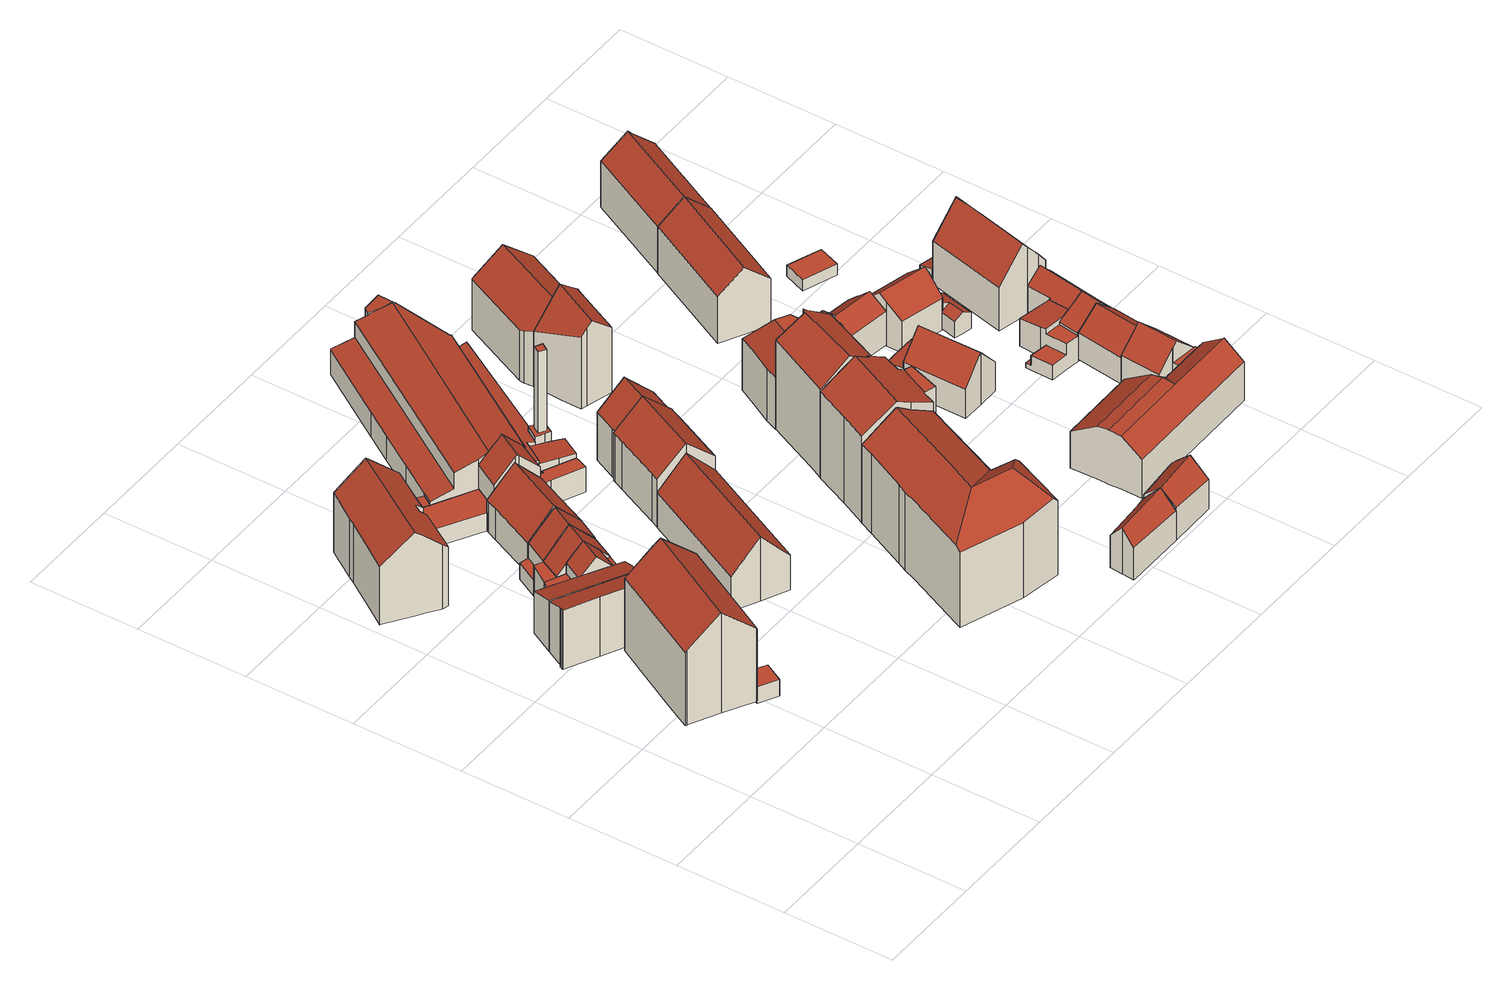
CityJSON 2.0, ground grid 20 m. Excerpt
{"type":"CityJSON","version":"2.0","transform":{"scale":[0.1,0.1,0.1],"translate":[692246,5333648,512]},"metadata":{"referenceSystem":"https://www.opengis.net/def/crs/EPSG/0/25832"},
"CityObjects":{
"building1":{"type":"Building","attributes":{"Gemeindeschluessel":"09162000","HoeheDach":"532.730","HoeheGrund":"512.660","Methode":"2000","NiedrigsteTraufeDesGebaeudes":"527.112","Geometrietyp2DReferenz":"3000","function":"31001_9998","roofType":"3100","measuredHeight":20.07,"storeysAboveGround":4},"geometry":[{"type":"MultiSurface","lod":"2","boundaries":[[[0,1,2,3,4,5]],[[6,7,8,9]],[[10,11,5,4]],[[12,13,14,15]],[[12,15,16,17,7,6,18,19,20,10,4,3,2]],[[21,22,23,20,19,18]],[[9,8,24,0,5,11,23,22,21]],[[15,14,25,16]],[[20,23,11,10]],[[25,14,13,1,0,24]],[[6,9,21,18]],[[17,24,8,7]],[[2,1,13,12]],[[16,25,24,17]]],"semantics":{"surfaces":[{"type":"WallSurface"},{"type":"GroundSurface"},{"type":"RoofSurface"}],"values":[0,0,0,0,1,0,2,0,0,2,0,0,0,0]}}]},
"building2":{"type":"Building","attributes":{"Gemeindeschluessel":"09162000","HoeheDach":"515.465","HoeheGrund":"512.240","Methode":"1000","NiedrigsteTraufeDesGebaeudes":"515.465","Geometrietyp2DReferenz":"3000","function":"51009_1610","roofType":"1000","measuredHeight":3.23},"geometry":[{"type":"MultiSurface","lod":"2","boundaries":[[[26,27,28,29]],[[30,29,28,31]],[[32,27,26,33]],[[31,28,27,32]],[[30,31,32,33]],[[33,26,29,30]]],"semantics":{"surfaces":[{"type":"RoofSurface"},{"type":"WallSurface"},{"type":"GroundSurface"}],"values":[0,1,1,1,2,1]}}]},
"building3":{"type":"Building","attributes":{"Gemeindeschluessel":"09162000","HoeheDach":"525.127","HoeheGrund":"513.298","Methode":"1000","NiedrigsteTraufeDesGebaeudes":"523.287","Geometrietyp2DReferenz":"3000","function":"31001_1000","roofType":"2100","measuredHeight":11.83},"geometry":[{"type":"MultiSurface","lod":"2","boundaries":[[[34,35,36,37,38,39,40,41,42,43,44]],[[45,37,36,46]],[[47,38,37,45]],[[48,41,40,49]],[[50,39,38,47]],[[51,34,44,52]],[[34,51,53,35]],[[54,43,42,55]],[[53,51,52,54,55,48,49,50,47,45,46]],[[46,36,35,53]],[[55,42,41,48]],[[52,44,43,54]],[[49,40,39,50]]],"semantics":{"surfaces":[{"type":"RoofSurface"},{"type":"WallSurface"},{"type":"GroundSurface"}],"values":[0,1,1,1,1,1,1,1,2,1,1,1,1]}}]},
"building4":{"type":"Building","attributes":{"Gemeindeschluessel":"09162000","HoeheDach":"523.450","HoeheGrund":"513.277","Methode":"2000","NiedrigsteTraufeDesGebaeudes":"521.559","Geometrietyp2DReferenz":"3000","function":"31001_1000","roofType":"2100","measuredHeight":10.17},"geometry":[{"type":"MultiSurface","lod":"2","boundaries":[[[56,57,58,59,60,61,62]],[[63,62,61,64]],[[56,65,52,57]],[[64,61,60,66]],[[52,65,63,64,66,67,54]],[[54,58,57,52]],[[66,60,59,67]],[[65,56,62,63]],[[67,59,58,54]]],"semantics":{"surfaces":[{"type":"RoofSurface"},{"type":"WallSurface"},{"type":"GroundSurface"}],"values":[0,1,1,1,2,1,1,1,1]}}]},
"building5":{"type":"Building","attributes":{"Gemeindeschluessel":"09162000","HoeheDach":"529.996","HoeheGrund":"513.280","Methode":"1000","NiedrigsteTraufeDesGebaeudes":"524.827","Geometrietyp2DReferenz":"3000","function":"31001_9998","roofType":"3100","measuredHeight":16.72,"storeysAboveGround":4},"geometry":[{"type":"MultiSurface","lod":"2","boundaries":[[[68,69,70,71]],[[72,73,74,75]],[[76,77,78,79,80,81]],[[82,83,84,85]],[[72,75,86,87,88,89,90,91,92,93,94,95,81,80,79,68,71,96,82,85]],[[87,97,98,88]],[[95,94,93,92,99,100,101,102,76,81]],[[86,103,97,87]],[[104,83,82,96,71,70]],[[75,74,103,86]],[[79,78,69,68]],[[88,98,105,89]],[[91,90,106,107]],[[102,101,104,70,69,78,77,76]],[[100,99,107,106,105,98,97,103,74,73,84,83,104,101]],[[91,107,99,92]],[[89,105,106,90]],[[85,84,73,72]]],"semantics":{"surfaces":[{"type":"WallSurface"},{"type":"GroundSurface"},{"type":"RoofSurface"}],"values":[0,0,0,0,1,0,0,0,0,0,0,0,0,2,2,0,0,0]}}]},
"building6":{"type":"Building","attributes":{"Gemeindeschluessel":"09162000","HoeheDach":"524.320","HoeheGrund":"513.020","Methode":"2000","NiedrigsteTraufeDesGebaeudes":"519.000","Geometrietyp2DReferenz":"3000","function":"31001_1000","roofType":"3100","measuredHeight":11.3,"storeysAboveGround":2},"geometry":[{"type":"MultiSurface","lod":"2","boundaries":[[[108,109,110,111,112,113]],[[114,115,116,117,118,119]],[[120,121,122,116,115,114]],[[123,124,125,122,121,120]],[[126,127,128,110,109,108]],[[129,130,131,123,120,114,119,132,133,127,126,134]],[[127,133,135,128]],[[134,126,108,113]],[[124,123,131,130,129,134,113,112,111,136,137,138,139,125]],[[132,140,141,142,135,133]],[[128,135,142,141,117,116,122,125,139,138,137,136,111,110]],[[119,118,117,141,140,132]]],"semantics":{"surfaces":[{"type":"WallSurface"},{"type":"RoofSurface"},{"type":"GroundSurface"}],"values":[0,0,1,0,1,0,0,0,2,1,0,1]}}]},
"building7":{"type":"Building","attributes":{"Gemeindeschluessel":"09162000","HoeheDach":"524.260","HoeheGrund":"512.930","Methode":"2000","NiedrigsteTraufeDesGebaeudes":"518.950","Geometrietyp2DReferenz":"3000","function":"31001_1000","roofType":"3100","measuredHeight":11.33},"geometry":[{"type":"MultiSurface","lod":"2","boundaries":[[[143,144,145,146,147,110]],[[148,149,150,151,141]],[[152,153,154,155,148,141,156,144,143,110,157]],[[155,158,159,150,149,148]],[[145,160,161,151,150,159,162,163,164,165,146]],[[110,147,146,165,166,157]],[[144,156,160,145]],[[158,155,154,153,152,157,166,165,164,163,162,159]],[[141,151,161,160,156]]],"semantics":{"surfaces":[{"type":"RoofSurface"},{"type":"WallSurface"},{"type":"GroundSurface"}],"values":[0,0,1,1,1,1,1,2,0]}}]},
"building8":{"type":"Building","attributes":{"Gemeindeschluessel":"09162000","HoeheDach":"524.170","HoeheGrund":"512.940","Methode":"2000","NiedrigsteTraufeDesGebaeudes":"516.100","Geometrietyp2DReferenz":"3000","function":"31001_1000","roofType":"3100","measuredHeight":11.23},"geometry":[{"type":"MultiSurface","lod":"2","boundaries":[[[167,168,169,159]],[[164,162,159,169,170,171,172,173,165]],[[172,174,175,176,173]],[[177,168,167,178,179,180,175,174,181]],[[182,176,175,180]],[[165,173,176,182]],[[159,162,164,165,182,180,179,178,167]],[[170,177,181,171]],[[172,171,181,174]],[[169,168,177,170]]],"semantics":{"surfaces":[{"type":"WallSurface"},{"type":"RoofSurface"},{"type":"GroundSurface"}],"values":[0,0,1,0,0,0,2,1,0,1]}}]},
"building9":{"type":"Building","attributes":{"Gemeindeschluessel":"09162000","HoeheDach":"516.745","HoeheGrund":"513.130","Methode":"1000","NiedrigsteTraufeDesGebaeudes":"516.745","Geometrietyp2DReferenz":"3000","function":"31001_2000","roofType":"1000","measuredHeight":3.62,"storeysAboveGround":1},"geometry":[{"type":"MultiSurface","lod":"2","boundaries":[[[183,184,185,186]],[[187,188,189,183,186,190,191,192]],[[186,185,193,190]],[[188,187,192,194,195,196]],[[191,197,194,192]],[[189,188,196,198,184,183]],[[190,193,197,191]],[[184,198,196,195,194,197,193,185]]],"semantics":{"surfaces":[{"type":"WallSurface"},{"type":"GroundSurface"},{"type":"RoofSurface"}],"values":[0,1,0,0,0,0,0,2]}}]},
"building10":{"type":"Building","attributes":{"Gemeindeschluessel":"09162000","HoeheDach":"516.696","HoeheGrund":"513.280","Methode":"3100","NiedrigsteTraufeDesGebaeudes":"516.696","Geometrietyp2DReferenz":"3000","function":"31001_2000","roofType":"1000","measuredHeight":3.42},"geometry":[{"type":"MultiSurface","lod":"2","boundaries":[[[199,197,200,201]],[[202,203,193,197,199]],[[203,202,204,205]],[[193,203,205,85]],[[201,200,85,205,204]],[[202,199,201,204]],[[197,193,85,200]]],"semantics":{"surfaces":[{"type":"WallSurface"},{"type":"RoofSurface"},{"type":"GroundSurface"}],"values":[0,1,0,0,2,0,0]}}]},
"building11":{"type":"Building","attributes":{"Gemeindeschluessel":"09162000","HoeheDach":"524.550","HoeheGrund":"513.150","Methode":"1000","NiedrigsteTraufeDesGebaeudes":"519.146","Geometrietyp2DReferenz":"3000","function":"31001_9998","roofType":"3100","measuredHeight":11.4,"storeysAboveGround":2},"geometry":[{"type":"MultiSurface","lod":"2","boundaries":[[[206,207,208,209,210,211,212]],[[168,213,214,215,216,217,218,207,206]],[[219,218,217,220]],[[221,210,209,183]],[[222,215,214,223]],[[223,214,213,224]],[[183,209,208,188]],[[224,213,168,225]],[[226,212,211,227]],[[220,217,216,228]],[[207,218,219,229,188,208]],[[223,224,225,230,226,227,221,183,188,229,219,220,228,222]],[[228,216,215,222]],[[227,211,210,221]],[[230,225,168,206,212,226]]],"semantics":{"surfaces":[{"type":"RoofSurface"},{"type":"WallSurface"},{"type":"GroundSurface"}],"values":[0,0,1,1,1,1,1,1,1,1,1,2,1,1,1]}}]},
"building12":{"type":"Building","attributes":{"Gemeindeschluessel":"09162000","HoeheDach":"525.970","HoeheGrund":"513.330","Methode":"2000","NiedrigsteTraufeDesGebaeudes":"520.237","Geometrietyp2DReferenz":"3000","function":"31001_1000","roofType":"3100","measuredHeight":12.64,"storeysAboveGround":2},"geometry":[{"type":"MultiSurface","lod":"2","boundaries":[[[231,232,233,234,235]],[[236,237,232,231,235,238]],[[235,234,239,240]],[[241,234,233,242]],[[237,242,233,232]],[[234,241,243,239]],[[238,235,240,244]],[[244,240,239,243]],[[237,236,238,244,243,241,242]]],"semantics":{"surfaces":[{"type":"RoofSurface"},{"type":"WallSurface"},{"type":"GroundSurface"}],"values":[0,1,0,1,1,1,1,1,2]}}]},
"building13":{"type":"Building","attributes":{"Gemeindeschluessel":"09162000","HoeheDach":"525.810","HoeheGrund":"513.200","Methode":"2000","NiedrigsteTraufeDesGebaeudes":"521.472","Geometrietyp2DReferenz":"3000","function":"31001_1000","roofType":"3100","measuredHeight":12.61,"storeysAboveGround":2},"geometry":[{"type":"MultiSurface","lod":"2","boundaries":[[[245,246,247,248,249,250,251,252,253,254,255,256,257,258,259]],[[260,261,262,263,264,265,266,267,268]],[[263,269,259,258,257,264]],[[253,268,267,254]],[[252,251,261,260,268,253]],[[246,270,271,247]],[[250,249,272,262,261,251]],[[266,265,256,255,254,267]],[[272,273,271,270,274,269,263,262]],[[256,265,264,257]],[[246,245,259,269,274,270]],[[248,247,271,273,272,249]]],"semantics":{"surfaces":[{"type":"GroundSurface"},{"type":"RoofSurface"},{"type":"WallSurface"}],"values":[0,1,2,2,2,2,2,2,1,2,2,2]}}]},
"building14":{"type":"Building","attributes":{"Gemeindeschluessel":"09162000","HoeheDach":"518.193","HoeheGrund":"513.180","Methode":"1000","NiedrigsteTraufeDesGebaeudes":"518.193","Geometrietyp2DReferenz":"3000","function":"31001_2000","roofType":"1000","measuredHeight":5.01},"geometry":[{"type":"MultiSurface","lod":"2","boundaries":[[[275,276,277,278,279,247]],[[246,280,281,282]],[[283,284,276,275,247,246,282,285,286]],[[286,287,288,283]],[[285,289,287,286]],[[282,281,289,285]],[[284,290,277,276]],[[278,277,290,288,287,289,281,280,279]],[[283,288,290,284]],[[247,279,280,246]]],"semantics":{"surfaces":[{"type":"WallSurface"},{"type":"GroundSurface"},{"type":"RoofSurface"}],"values":[0,0,1,0,0,0,0,2,0,0]}}]},
"building15":{"type":"Building","attributes":{"Gemeindeschluessel":"09162000","HoeheDach":"533.338","HoeheGrund":"513.330","Methode":"2000","NiedrigsteTraufeDesGebaeudes":"528.164","Geometrietyp2DReferenz":"3000","function":"31001_1000","roofType":"3200","measuredHeight":20.01,"storeysAboveGround":5},"geometry":[{"type":"MultiSurface","lod":"2","boundaries":[[[291,292,293,294]],[[295,296,297,298]],[[299,300,301,302,303]],[[304,305,306,307,308,309]],[[310,311,312,313,314,315,316,317,318,295,298,319,320,321,291,294,308,307,306,322]],[[312,311,310,322,323,324,325,326]],[[296,327,299,303,328,329,297]],[[306,305,323,322]],[[330,302,301,315,314,313,312,326]],[[294,293,309,308]],[[315,301,300,316]],[[328,331,304,309,293,292,332,333,329]],[[297,329,333,332,321,320,319,298]],[[325,324,323,305,304,331,328]],[[303,302,330,326,325,328]],[[321,332,292,291]],[[318,317,316,300,299,327,296,295]]],"semantics":{"surfaces":[{"type":"WallSurface"},{"type":"RoofSurface"},{"type":"GroundSurface"}],"values":[0,0,1,0,2,0,1,0,0,0,0,1,0,1,1,0,0]}}]},
"building16":{"type":"Building","attributes":{"Gemeindeschluessel":"09162000","HoeheDach":"527.910","HoeheGrund":"513.410","Methode":"2000","NiedrigsteTraufeDesGebaeudes":"522.844","Geometrietyp2DReferenz":"3000","function":"31001_9998","roofType":"3100","measuredHeight":14.5,"storeysAboveGround":3},"geometry":[{"type":"MultiSurface","lod":"2","boundaries":[[[334,335,336,337]],[[338,339,340,341]],[[342,343,344,345]],[[335,346,347,348,344,343,349,340,339,336]],[[350,351,335,334]],[[352,353,351,350]],[[354,355,352,350,334,337,338,341,356,342,345,357,358,359,360,361]],[[346,362,363,361,360,359,358,347]],[[348,347,358,357,345,344]],[[337,336,339,338]],[[351,353,364,365,363,362,346,335]],[[355,354,361,363,365,364]],[[340,349,343,342,356,341]],[[355,364,353,352]]],"semantics":{"surfaces":[{"type":"WallSurface"},{"type":"RoofSurface"},{"type":"GroundSurface"}],"values":[0,0,0,1,0,0,2,0,0,0,1,0,0,0]}}]},
"building17":{"type":"Building","attributes":{"Gemeindeschluessel":"09162000","HoeheDach":"516.972","HoeheGrund":"512.945","Methode":"1000","NiedrigsteTraufeDesGebaeudes":"516.164","Geometrietyp2DReferenz":"3000","function":"31001_2000","roofType":"1000","measuredHeight":4.03},"geometry":[{"type":"MultiSurface","lod":"2","boundaries":[[[366,367,368,369,370,371,372,373,374,375,376]],[[373,372,377,378,379,374]],[[380,366,376,381]],[[382,371,370,383]],[[384,367,366,380]],[[383,370,369,385]],[[386,384,380,381,387,379,378,377,382,383,385]],[[384,386,385,369,368,367]],[[376,375,374,379,387,381]],[[377,372,371,382]]],"semantics":{"surfaces":[{"type":"RoofSurface"},{"type":"WallSurface"},{"type":"GroundSurface"}],"values":[0,1,1,1,1,1,2,1,1,1]}}]},
"building18":{"type":"Building","attributes":{"Gemeindeschluessel":"09162000","HoeheDach":"523.164","HoeheGrund":"512.432","Methode":"1000","NiedrigsteTraufeDesGebaeudes":"517.232","Geometrietyp2DReferenz":"3000","function":"31001_9998","roofType":"3100","measuredHeight":10.73,"storeysAboveGround":2},"geometry":[{"type":"MultiSurface","lod":"2","boundaries":[[[388,389,390,391]],[[392,393,394,395]],[[396,397,398,399]],[[400,401,402,403]],[[392,395,388,391,404]],[[405,406,407,408]],[[409,410,411,412]],[[406,405,413,414]],[[414,413,415,416]],[[417,418,419,420,421,422]],[[408,407,423,424]],[[425,426,427,428]],[[429,430,431,432,411,410,433,398,397]],[[403,402,434,435]],[[412,411,432,436]],[[408,424,437,420,419,415,413,405]],[[438,433,410,409]],[[416,415,419,418]],[[439,440,441,442,443]],[[423,435,434,444,437,424]],[[417,422,445,446]],[[446,445,441,440]],[[399,398,433,438]],[[437,444,421,420]],[[396,439,443,447,429,397]],[[429,447,448,430]],[[436,432,431,449]],[[443,442,393,392,427,426,448,447]],[[441,445,422,421,444,434,402,401,394,393,442]],[[392,404,427]],[[407,406,414,416,418,417,446,440,439,396,399,438,409,412,436,449,425,428,390,389,400,403,435,423]],[[428,427,404,391,390]],[[425,449,431,430,448,426]],[[395,394,401,400,389,388]]],"semantics":{"surfaces":[{"type":"WallSurface"},{"type":"RoofSurface"},{"type":"GroundSurface"}],"values":[0,0,0,0,1,0,0,0,0,0,0,0,1,0,0,1,0,0,0,0,0,0,0,0,0,0,0,1,1,0,2,0,0,0]}}]},
"building19":{"type":"Building","attributes":{"Gemeindeschluessel":"09162000","HoeheDach":"534.650","HoeheGrund":"513.387","Methode":"2000","NiedrigsteTraufeDesGebaeudes":"518.430","Geometrietyp2DReferenz":"3000","function":"31001_2000","roofType":"1000","measuredHeight":21.26},"geometry":[{"type":"MultiSurface","lod":"2","boundaries":[[[450,451,452,453]],[[454,455,456,457]],[[453,452,455,454]],[[458,459,460,461,462,463,464,465,466]],[[467,468,469,470,471,472,473,474,475],[457,450,453,454]],[[457,456,451,450]],[[462,475,474,463]],[[465,472,471,466]],[[459,458,466,471,470,469]],[[463,474,473,464]],[[459,469,468,460]],[[461,460,468,467,475,462]],[[464,473,472,465]],[[452,451,456,455]]],"semantics":{"surfaces":[{"type":"WallSurface"},{"type":"GroundSurface"},{"type":"RoofSurface"}],"values":[0,0,0,1,2,0,0,0,0,0,0,0,0,2]}}]},
"building20":{"type":"Building","attributes":{"Gemeindeschluessel":"09162000","HoeheDach":"527.690","HoeheGrund":"513.253","Methode":"2000","NiedrigsteTraufeDesGebaeudes":"522.390","Geometrietyp2DReferenz":"3000","function":"31001_1000","roofType":"3100","measuredHeight":14.44,"storeysAboveGround":2},"geometry":[{"type":"MultiSurface","lod":"2","boundaries":[[[476,477,478,479,480]],[[481,482,483,484]],[[485,479,478,486]],[[482,481,487,488]],[[476,480,489,488,487]],[[481,484,477,476,487]],[[483,486,478,477,484]],[[489,485,486,483,482,488]],[[489,480,479,485]]],"semantics":{"surfaces":[{"type":"RoofSurface"},{"type":"WallSurface"},{"type":"GroundSurface"}],"values":[0,1,1,1,1,0,1,2,1]}}]},
"building21":{"type":"Building","attributes":{"Gemeindeschluessel":"09162000","HoeheDach":"522.300","HoeheGrund":"513.230","Methode":"2000","NiedrigsteTraufeDesGebaeudes":"518.809","Geometrietyp2DReferenz":"3000","function":"31001_9998","roofType":"3100","measuredHeight":9.07,"storeysAboveGround":2},"geometry":[{"type":"MultiSurface","lod":"2","boundaries":[[[490,491,492,493,494,495]],[[492,491,496,497,498,499]],[[497,500,501,502,503,498]],[[500,497,496,491,490,495,504,505,506,507,501]],[[493,492,499,508,509,494]],[[505,508,510,506]],[[499,498,503,502,511,510,508]],[[510,511,502,501,507,506]],[[494,509,508,505,504,495]]],"semantics":{"surfaces":[{"type":"WallSurface"},{"type":"GroundSurface"},{"type":"RoofSurface"}],"values":[0,0,0,1,2,0,2,0,0]}}]},
"building22":{"type":"Building","attributes":{"Gemeindeschluessel":"09162000","HoeheDach":"534.440","HoeheGrund":"513.440","Methode":"2000","NiedrigsteTraufeDesGebaeudes":"530.060","Geometrietyp2DReferenz":"3000","function":"31001_1000","roofType":"3100","measuredHeight":21,"storeysAboveGround":5},"geometry":[{"type":"MultiSurface","lod":"2","boundaries":[[[512,513,514,515]],[[516,517,518,519,520,521,522,523,524,525,526,527,512,515,528,529,530,531]],[[523,532,533,524]],[[534,535,536,533,532]],[[535,537,527,526,525,536]],[[515,514,538,528]],[[517,516,539,540,541,518]],[[524,533,536,525]],[[527,537,513,512]],[[522,521,542,534,532,523]],[[543,544,531,530,529,545]],[[518,541,546,519]],[[519,546,547,520]],[[542,547,546,541,540,543,545,538,514,513,537,535,534]],[[531,544,539,516]],[[528,538,545,529]],[[539,544,543,540]],[[520,547,542,521]]],"semantics":{"surfaces":[{"type":"WallSurface"},{"type":"GroundSurface"},{"type":"RoofSurface"}],"values":[0,1,0,2,0,0,0,0,0,0,0,0,0,2,0,0,2,0]}}]},
"building23":{"type":"Building","attributes":{"Gemeindeschluessel":"09162000","HoeheDach":"522.310","HoeheGrund":"513.190","Methode":"2000","NiedrigsteTraufeDesGebaeudes":"519.082","Geometrietyp2DReferenz":"3000","function":"31001_9998","roofType":"3100","measuredHeight":9.12,"storeysAboveGround":2},"geometry":[{"type":"MultiSurface","lod":"2","boundaries":[[[548,549,550,551]],[[552,499,498,497,496,491]],[[553,554,555,556,557,498,499]],[[558,549,548,559,552,491]],[[560,561,550,549,558,491,496,497,501,562,563]],[[559,548,551,553,499,552]],[[551,550,561,560,563,555,554,553]],[[497,498,557,501]],[[557,556,555,563,562,501]]],"semantics":{"surfaces":[{"type":"WallSurface"},{"type":"RoofSurface"},{"type":"GroundSurface"}],"values":[0,0,1,0,2,1,0,0,0]}}]},
"building24":{"type":"Building","attributes":{"Gemeindeschluessel":"09162000","HoeheDach":"534.900","HoeheGrund":"513.500","Methode":"2000","NiedrigsteTraufeDesGebaeudes":"530.966","Geometrietyp2DReferenz":"3000","function":"31001_1000","roofType":"3100","measuredHeight":21.4,"storeysAboveGround":6},"geometry":[{"type":"MultiSurface","lod":"2","boundaries":[[[564,565,566,567]],[[568,569,570,571,572,573,574,564,567,575,576,577,578]],[[577,579,580,578]],[[581,582,565,564,574,573]],[[572,571,570,583,584,585,581,573]],[[578,580,586,568]],[[569,587,583,570]],[[566,588,589,576,575,567]],[[576,589,579,577]],[[568,586,587,569]],[[585,584,588,566,565,582,581]],[[583,587,586,580,579,589,588,584]]],"semantics":{"surfaces":[{"type":"WallSurface"},{"type":"GroundSurface"},{"type":"RoofSurface"}],"values":[0,1,0,0,0,0,0,0,0,0,2,2]}}]},
"building25":{"type":"Building","attributes":{"Gemeindeschluessel":"09162000","HoeheDach":"529.760","HoeheGrund":"513.520","Methode":"2000","NiedrigsteTraufeDesGebaeudes":"524.502","Geometrietyp2DReferenz":"3000","function":"31001_1000","roofType":"3100","measuredHeight":16.24,"storeysAboveGround":4},"geometry":[{"type":"MultiSurface","lod":"2","boundaries":[[[590,591,592,593,594,595,596,597,598,599]],[[600,601,602,596,595,594]],[[593,603,600,594]],[[601,600,603,604,605,606,602]],[[591,590,599,607,608,609]],[[609,608,607,610,606,605,604]],[[592,591,609,604,603,593]],[[598,610,607,599]],[[606,610,598,597,596,602]]],"semantics":{"surfaces":[{"type":"GroundSurface"},{"type":"WallSurface"},{"type":"RoofSurface"}],"values":[0,1,1,2,1,2,1,1,1]}}]},
"building26":{"type":"Building","attributes":{"Gemeindeschluessel":"09162000","HoeheDach":"528.910","HoeheGrund":"513.370","Methode":"2000","NiedrigsteTraufeDesGebaeudes":"523.671","Geometrietyp2DReferenz":"3000","function":"31001_1000","roofType":"2100","measuredHeight":15.54,"storeysAboveGround":3},"geometry":[{"type":"MultiSurface","lod":"2","boundaries":[[[611,612,613,614,615,616,617]],[[615,618,619,620,621,622,616]],[[623,624,625,618,626,627]],[[628,629,611,617,630,631]],[[632,613,612,633]],[[633,612,611,629]],[[624,623,634,635,632,633,629,628,631,636,637,638,639,640,641,625]],[[623,627,642,634]],[[620,619,618,625,641,640,639,621]],[[643,644,622,621,639,638,637,636]],[[635,634,642,614,613,632]],[[642,627,626,618,615,614]],[[631,630,643,636]],[[617,616,622,644,643,630]]],"semantics":{"surfaces":[{"type":"RoofSurface"},{"type":"WallSurface"},{"type":"GroundSurface"}],"values":[0,0,1,1,1,1,2,1,1,1,1,0,1,0]}}]},
"building27":{"type":"Building","attributes":{"Gemeindeschluessel":"09162000","HoeheDach":"530.378","HoeheGrund":"513.500","Methode":"1000","NiedrigsteTraufeDesGebaeudes":"529.178","Geometrietyp2DReferenz":"3000","function":"31001_1000","roofType":"2100","measuredHeight":16.88,"storeysAboveGround":5},"geometry":[{"type":"MultiSurface","lod":"2","boundaries":[[[645,578,577,576,646,647,648]],[[576,649,650,646]],[[645,651,652,578]],[[645,648,653,651]],[[654,653,648,647,646,650]],[[578,652,655,577]],[[655,652,651,653,654,650,649]],[[577,655,649,576]]],"semantics":{"surfaces":[{"type":"GroundSurface"},{"type":"WallSurface"},{"type":"RoofSurface"}],"values":[0,1,1,1,1,1,2,1]}}]},
"building28":{"type":"Building","attributes":{"Gemeindeschluessel":"09162000","HoeheDach":"528.080","HoeheGrund":"513.502","Methode":"2000","NiedrigsteTraufeDesGebaeudes":"523.609","Geometrietyp2DReferenz":"3000","function":"31001_1000","roofType":"3100","measuredHeight":14.58,"storeysAboveGround":3},"geometry":[{"type":"MultiSurface","lod":"2","boundaries":[[[599,598,596,656,657,658,659,660]],[[661,662,663,664,665]],[[658,666,667,659]],[[656,668,669,657]],[[602,664,663,667,666,669,668]],[[596,598,665,664,602]],[[657,669,666,658]],[[596,602,668,656]],[[665,598,599,661]],[[661,599,660,662]],[[660,659,667,663,662]]],"semantics":{"surfaces":[{"type":"GroundSurface"},{"type":"RoofSurface"},{"type":"WallSurface"}],"values":[0,1,2,2,1,2,2,2,2,2,2]}}]},
"building29":{"type":"Building","attributes":{"Gemeindeschluessel":"09162000","HoeheDach":"524.220","HoeheGrund":"513.340","Methode":"2000","NiedrigsteTraufeDesGebaeudes":"520.632","Geometrietyp2DReferenz":"3000","function":"31001_1000","roofType":"3100","measuredHeight":10.88,"storeysAboveGround":2},"geometry":[{"type":"MultiSurface","lod":"2","boundaries":[[[670,671,672,673]],[[674,675,676,677,678,679]],[[680,681,682,683,684]],[[682,685,686,687,683]],[[688,689,690,691,692,685,682,681,680]],[[693,694,675,674,679,695,696,697,698,670,673,699,687,686,700,701,702]],[[676,675,694,693,689,688]],[[678,703,704,705,706,671,670,698,697,696,695,679]],[[707,672,671,706]],[[700,692,691,701]],[[677,676,688,680,703,678]],[[701,691,690,702]],[[702,690,689,693]],[[686,685,692,700]],[[687,699,673,672,707,683]],[[684,683,707,706,705,704]],[[680,684,704,703]]],"semantics":{"surfaces":[{"type":"WallSurface"},{"type":"RoofSurface"},{"type":"GroundSurface"}],"values":[0,0,0,0,1,2,0,0,1,0,1,0,0,0,0,1,1]}}]},
"building30":{"type":"Building","attributes":{"Gemeindeschluessel":"09162000","HoeheDach":"523.523","HoeheGrund":"513.070","Methode":"1000","NiedrigsteTraufeDesGebaeudes":"518.859","Geometrietyp2DReferenz":"3000","function":"31001_1000","roofType":"3100","measuredHeight":10.45,"storeysAboveGround":2},"geometry":[{"type":"MultiSurface","lod":"2","boundaries":[[[708,709,710,711,712]],[[713,714,715,716,717,718,719,720,721]],[[720,722,723,721]],[[716,711,710,717]],[[709,724,719,718,717,710]],[[714,708,712,715]],[[721,723,725,713]],[[715,712,711,716]],[[725,723,722,724,709,708]],[[719,724,722,720]],[[713,725,708,714]]],"semantics":{"surfaces":[{"type":"RoofSurface"},{"type":"GroundSurface"},{"type":"WallSurface"}],"values":[0,1,2,2,2,2,2,2,0,2,2]}}]},
"building31":{"type":"Building","attributes":{"Gemeindeschluessel":"09162000","HoeheDach":"516.972","HoeheGrund":"513.314","Methode":"1000","NiedrigsteTraufeDesGebaeudes":"516.532","Geometrietyp2DReferenz":"3000","function":"31001_2000","roofType":"1000","measuredHeight":3.66},"geometry":[{"type":"MultiSurface","lod":"2","boundaries":[[[726,727,728,729,730,731]],[[731,732,733,726]],[[730,734,732,731]],[[729,735,734,730]],[[732,734,735,736,737,733]],[[726,733,737,727]],[[727,737,736,728]],[[728,736,735,729]]],"semantics":{"surfaces":[{"type":"GroundSurface"},{"type":"WallSurface"},{"type":"RoofSurface"}],"values":[0,1,1,1,2,1,1,1]}}]},
"building32":{"type":"Building","attributes":{"Gemeindeschluessel":"09162000","HoeheDach":"522.050","HoeheGrund":"512.693","Methode":"2000","NiedrigsteTraufeDesGebaeudes":"518.311","Geometrietyp2DReferenz":"3000","function":"31001_1000","roofType":"3100","measuredHeight":9.36,"storeysAboveGround":2},"geometry":[{"type":"MultiSurface","lod":"2","boundaries":[[[738,739,740,741]],[[742,743,744,745,746,747,748,749]],[[750,751,752,753,754,755,745,744]],[[741,740,756,757]],[[758,757,756,759,742,749]],[[759,756,740,739,750,744,743,742]],[[760,761,762,738,741,757,758,749,748,747,746,763,764,765]],[[739,738,762,761,751,750]],[[765,753,752,760]],[[760,752,751,761]],[[763,755,754,764]],[[753,765,764,754]],[[746,745,755,763]]],"semantics":{"surfaces":[{"type":"WallSurface"},{"type":"RoofSurface"},{"type":"GroundSurface"}],"values":[0,0,1,0,0,1,2,0,0,0,0,0,0]}}]},
"building33":{"type":"Building","attributes":{"Gemeindeschluessel":"09162000","HoeheDach":"526.750","HoeheGrund":"513.360","Methode":"2000","NiedrigsteTraufeDesGebaeudes":"522.695","Geometrietyp2DReferenz":"3000","function":"31001_1000","roofType":"3100","measuredHeight":13.39,"storeysAboveGround":3},"geometry":[{"type":"MultiSurface","lod":"2","boundaries":[[[766,767,768,769,770,771]],[[772,766,771,773]],[[774,767,766,772]],[[775,776,777,770,769,768]],[[777,773,771,770]],[[776,775,774,772,773,777]],[[768,767,774,775]]],"semantics":{"surfaces":[{"type":"WallSurface"},{"type":"RoofSurface"},{"type":"GroundSurface"}],"values":[0,1,1,2,0,0,0]}}]},
"building34":{"type":"Building","attributes":{"Gemeindeschluessel":"09162000","HoeheDach":"523.000","HoeheGrund":"513.360","Methode":"2000","NiedrigsteTraufeDesGebaeudes":"518.897","Geometrietyp2DReferenz":"3000","function":"31001_1000","roofType":"3100","measuredHeight":9.64,"storeysAboveGround":2},"geometry":[{"type":"MultiSurface","lod":"2","boundaries":[[[778,779,780,781,782,783,784,785,786]],[[787,788,789,790,791,792]],[[793,794,795,796,787,797,780,779,778]],[[798,795,794,799]],[[800,790,789,801]],[[783,782,802,803]],[[803,802,804,805]],[[797,787,792,781,780]],[[798,806,801,789,788,796,795]],[[787,796,788]],[[807,799,794,793,778,786]],[[806,798,799,807,786,785,784,783,803,805,808,800,801]],[[782,781,792,791,804,802]],[[791,790,800,808,805,804]]],"semantics":{"surfaces":[{"type":"WallSurface"},{"type":"RoofSurface"},{"type":"GroundSurface"}],"values":[0,1,1,0,0,0,0,0,0,0,0,2,1,0]}}]},
"building35":{"type":"Building","attributes":{"Gemeindeschluessel":"09162000","HoeheDach":"522.510","HoeheGrund":"512.530","Methode":"2000","NiedrigsteTraufeDesGebaeudes":"518.770","Geometrietyp2DReferenz":"3000","function":"31001_1000","roofType":"3100","measuredHeight":9.98,"storeysAboveGround":2},"geometry":[{"type":"MultiSurface","lod":"2","boundaries":[[[809,810,811,812]],[[810,813,814,815,816,817,818,819,811]],[[819,818,817,820,821,822,823,824]],[[825,826,827,809,812,824,823,822,821,828,829]],[[812,811,819,824]],[[827,813,810,809]],[[816,815,830,831,820,817]],[[814,813,827,826,825,829,830,815]],[[831,830,829,828,821,820]]],"semantics":{"surfaces":[{"type":"WallSurface"},{"type":"RoofSurface"},{"type":"GroundSurface"}],"values":[0,1,0,2,0,0,1,0,0]}}]},
"building36":{"type":"Building","attributes":{"Gemeindeschluessel":"09162000","HoeheDach":"522.072","HoeheGrund":"513.297","Methode":"1000","NiedrigsteTraufeDesGebaeudes":"518.310","Geometrietyp2DReferenz":"3000","function":"31001_1000","roofType":"3100","measuredHeight":8.78,"storeysAboveGround":2},"geometry":[{"type":"MultiSurface","lod":"2","boundaries":[[[832,833,834,835,836,837,838]],[[834,833,839,840,841]],[[837,842,843,838]],[[844,843,842,845,840,839]],[[845,842,837,836,846]],[[847,835,834,841]],[[847,841,840,845,846]],[[839,833,832,844]],[[844,832,838,843]],[[835,847,846,836]]],"semantics":{"surfaces":[{"type":"GroundSurface"},{"type":"WallSurface"},{"type":"RoofSurface"}],"values":[0,1,1,2,1,1,2,1,1,1]}}]},
"building37":{"type":"Building","attributes":{"Gemeindeschluessel":"09162000","HoeheDach":"517.839","HoeheGrund":"512.850","Methode":"2000","NiedrigsteTraufeDesGebaeudes":"516.107","Geometrietyp2DReferenz":"3000","function":"31001_2000","roofType":"2100","measuredHeight":4.99},"geometry":[{"type":"MultiSurface","lod":"2","boundaries":[[[848,849,850,851]],[[852,853,854,855]],[[856,857,858,859,850,849,860]],[[861,862,863,852,855,864,848,851]],[[865,860,849,848,864]],[[862,861,851,850,859,858]],[[855,854,865,864]],[[856,860,865]],[[857,856,865,854,853]],[[863,862,858,857,853,852]]],"semantics":{"surfaces":[{"type":"WallSurface"},{"type":"RoofSurface"},{"type":"GroundSurface"}],"values":[0,0,1,2,0,0,0,0,1,0]}}]},
"building38":{"type":"Building","attributes":{"Gemeindeschluessel":"09162000","HoeheDach":"521.590","HoeheGrund":"513.010","Methode":"2000","NiedrigsteTraufeDesGebaeudes":"513.920","Geometrietyp2DReferenz":"3000","function":"31001_1000","roofType":"3100","measuredHeight":8.58,"storeysAboveGround":2},"geometry":[{"type":"MultiSurface","lod":"2","boundaries":[[[866,867,868]],[[869,870,867,866,871,872,873,874]],[[875,876,877,878]],[[879,880,881,882,883,884]],[[877,876,885,886,887,888,870,889,890]],[[871,891,892,893,894,895,872]],[[881,880,896,897]],[[898,899,900,901]],[[902,903,904,905]],[[888,887,906,907,868,867,870]],[[908,909,910,886,885,911]],[[866,891,871]],[[912,899,898,913,914,915,916]],[[917,873,872,895]],[[903,889,870,869,874,904]],[[907,906,879,884,918,892,891,866,868]],[[900,919,905,904,874,873,920,901]],[[921,918,884,883]],[[922,909,908,911,875,878,923,924,916,915,914,917,895,894,893,921,883,882,881,897]],[[910,925,896,880,879,906,887,886]],[[893,892,918,921]],[[901,920,913,898]],[[920,873,917,914,913]],[[902,890,889,903]],[[911,885,876,875]],[[919,900,899,912]],[[924,923,878,877,890,902,905,919,912,916]],[[909,922,897,896,925,910]]],"semantics":{"surfaces":[{"type":"WallSurface"},{"type":"RoofSurface"},{"type":"GroundSurface"}],"values":[0,1,0,0,1,0,0,0,1,0,0,0,0,0,0,1,0,0,2,1,0,1,0,0,0,1,0,0]}}]},
"building39":{"type":"Building","attributes":{"Gemeindeschluessel":"09162000","HoeheDach":"515.447","HoeheGrund":"513.250","Methode":"1000","NiedrigsteTraufeDesGebaeudes":"515.447","Geometrietyp2DReferenz":"3000","function":"31001_2000","roofType":"1000","measuredHeight":2.2},"geometry":[{"type":"MultiSurface","lod":"2","boundaries":[[[926,927,928,929]],[[926,930,931,927]],[[927,931,932,928]],[[929,933,930,926]],[[933,932,931,930]],[[928,932,933,929]]],"semantics":{"surfaces":[{"type":"GroundSurface"},{"type":"WallSurface"},{"type":"RoofSurface"}],"values":[0,1,1,1,2,1]}}]},
"building40":{"type":"Building","attributes":{"Gemeindeschluessel":"09162000","HoeheDach":"526.770","HoeheGrund":"513.460","Methode":"2000","NiedrigsteTraufeDesGebaeudes":"522.634","Geometrietyp2DReferenz":"3000","function":"31001_1000","roofType":"3100","measuredHeight":13.31,"storeysAboveGround":3},"geometry":[{"type":"MultiSurface","lod":"2","boundaries":[[[934,935,936,937,938,939,940,941,942]],[[940,943,944,941]],[[937,945,946,938]],[[947,948,949,944,943,950,766]],[[941,944,949,942]],[[950,943,940,939,938,946]],[[942,949,948,934]],[[934,948,947,935]],[[766,950,946,945]],[[936,935,947,766,945,937]]],"semantics":{"surfaces":[{"type":"GroundSurface"},{"type":"WallSurface"},{"type":"RoofSurface"}],"values":[0,1,1,2,1,1,1,1,2,1]}}]},
"building41":{"type":"Building","attributes":{"Gemeindeschluessel":"09162000","HoeheDach":"527.570","HoeheGrund":"512.995","Methode":"1000","NiedrigsteTraufeDesGebaeudes":"521.624","Geometrietyp2DReferenz":"3000","function":"31001_1000","roofType":"3100","measuredHeight":14.57,"storeysAboveGround":2},"geometry":[{"type":"MultiSurface","lod":"2","boundaries":[[[951,952,953,881]],[[883,954,955,921]],[[921,955,956,957,958]],[[959,960,952,951]],[[961,959,951,881,883,921,958]],[[958,957,962,961]],[[955,954,953,952,960,963,956]],[[961,962,963,960,959]],[[956,963,962,957]],[[881,953,954,883]]],"semantics":{"surfaces":[{"type":"WallSurface"},{"type":"GroundSurface"},{"type":"RoofSurface"}],"values":[0,0,0,0,1,0,2,0,2,0]}}]},
"building42":{"type":"Building","attributes":{"Gemeindeschluessel":"09162000","HoeheDach":"516.038","HoeheGrund":"513.040","Methode":"2000","NiedrigsteTraufeDesGebaeudes":"515.018","Geometrietyp2DReferenz":"3000","function":"31001_2000","roofType":"2100","measuredHeight":3},"geometry":[{"type":"MultiSurface","lod":"2","boundaries":[[[964,965,966,967,968]],[[969,967,966,970]],[[968,967,969,971]],[[970,966,965,959]],[[972,959,965,964,968,971]],[[959,972,971,969,970]]],"semantics":{"surfaces":[{"type":"RoofSurface"},{"type":"WallSurface"},{"type":"GroundSurface"}],"values":[0,1,1,1,1,2]}}]}
},
"vertices":[
[230,524,207],[285,495,152],[285,495,7],[230,524,7],[219,530,7],[219,530,197],[81,373,7],[82,374,7],[82,374,154],[81,373,154],[176,552,7],[176,552,153],[209,352,7],[209,352,151],[190,317,151],[190,317,7],[189,317,7],[135,346,7],[79,375,7],[103,420,7],[175,553,7],[79,375,152],[103,420,152],[175,553,152],[135,346,207],[189,317,153],
[224,299,35],[243,334,35],[209,352,35],[190,317,35],[190,317,2],[209,352,2],[243,334,2],[224,299,2],
[83,607,129],[81,608,129],[81,607,129],[79,603,131],[78,602,131],[136,573,131],[175,553,131],[176,552,131],[219,530,131],[241,571,113],[102,643,113],[79,603,13],[81,607,13],[78,602,13],[176,552,13],[175,553,13],[136,573,13],[83,607,13],[102,643,13],[81,608,13],[241,571,13],[219,530,13],
[125,687,96],[102,643,115],[241,571,114],[263,613,96],[164,667,96],[156,671,96],[143,678,96],[143,678,13],[156,671,13],[125,687,13],[164,667,13],[263,613,13],
[77,997,13],[77,997,130],[112,1050,131],[112,1050,13],[179,948,13],[179,948,130],[170,934,130],[170,934,13],[8,893,128],[35,933,129],[68,983,130],[68,983,13],[35,933,13],[8,893,13],[163,1021,13],[163,1021,177],[210,995,129],[210,995,13],[160,917,13],[149,925,13],[140,910,13],[150,903,13],[107,835,13],[104,832,13],[94,835,13],[68,853,13],[56,860,13],[9,893,13],[160,1023,13],[149,925,141],[140,910,141],[94,835,140],[68,853,168],[56,860,180],[9,893,129],[160,917,130],[160,1023,180],[150,903,130],[107,835,130],[104,832,131],
[156,671,70],[158,674,70],[178,704,70],[178,704,10],[158,674,10],[156,671,10],[247,621,70],[267,660,70],[269,662,70],[269,662,91],[267,660,91],[247,621,91],[263,613,70],[283,652,70],[285,655,70],[263,613,10],[283,652,10],[285,655,10],[164,667,70],[194,650,70],[214,688,70],[194,650,10],[221,636,10],[247,621,10],[221,636,123],[194,650,91],[164,667,10],[214,688,91],[214,688,10],[227,682,10],[241,675,10],[269,662,10],[241,674,123],[241,675,123],[227,682,106],
[179,704,70],[198,695,70],[217,733,70],[202,740,70],[181,708,70],[285,655,71],[305,695,71],[306,697,71],[262,715,123],[179,704,9],[198,695,9],[241,675,9],[285,655,9],[198,695,71],[178,704,9],[305,695,9],[306,697,9],[217,733,71],[251,720,110],[262,715,9],[251,720,9],[217,733,9],[202,740,9],[181,708,9],
[329,739,9],[329,739,73],[306,697,73],[262,715,122],[217,733,72],[217,733,41],[202,740,41],[240,776,41],[239,777,41],[223,781,41],[285,758,122],[285,758,9],[240,776,9],[239,777,9],[240,776,72],[223,781,9],
[288,886,11],[288,886,47],[179,948,47],[179,948,11],[320,915,11],[301,881,11],[298,882,11],[210,995,11],[254,968,11],[328,929,11],[210,995,47],[328,929,47],[320,915,47],[301,881,47],[254,968,47],[298,882,47],
[267,988,47],[254,968,13],[267,988,13],[230,1014,47],[222,1013,47],[230,1014,13],[222,1013,13],
[284,758,125],[334,866,125],[301,881,86],[288,886,72],[287,883,72],[278,863,72],[239,777,72],[368,822,71],[377,842,71],[378,845,72],[376,847,75],[340,863,117],[335,866,124],[335,866,11],[340,863,11],[287,883,11],[378,845,11],[377,842,11],[368,822,11],[329,739,11],[239,777,11],[278,863,11],[376,847,11],[334,866,11],[284,758,11],
[421,427,96],[432,421,83],[535,631,83],[487,652,140],[385,444,140],[421,427,13],[432,421,13],[385,444,13],[440,674,83],[338,467,82],[487,652,13],[535,631,13],[440,674,13],[338,467,13],
[393,884,12],[384,866,12],[376,847,12],[373,848,12],[340,863,12],[339,864,12],[335,866,12],[305,879,12],[301,881,12],[328,929,12],[332,927,12],[348,920,12],[362,913,12],[366,912,12],[399,897,12],[305,879,100],[335,866,134],[339,864,138],[366,912,138],[362,913,134],[348,920,118],[332,927,100],[328,929,95],[301,881,95],[399,897,101],[384,866,98],[376,847,96],[340,863,136],[373,848,100],[393,884,100],
[378,845,12],[392,839,12],[392,839,62],[378,845,62],[376,847,62],[384,866,62],[401,859,62],[401,859,12],[457,831,12],[449,813,12],[403,863,12],[459,837,12],[459,837,62],[457,831,62],[403,863,62],[449,813,62],
[579,321,13],[579,321,169],[614,395,170],[614,395,13],[618,116,13],[618,116,162],[505,156,162],[505,156,13],[684,105,171],[693,103,162],[737,205,162],[731,208,168],[667,169,213],[687,399,213],[711,389,196],[711,389,13],[687,399,13],[626,421,13],[626,421,170],[695,230,13],[694,230,13],[692,225,13],[693,225,13],[731,208,13],[737,205,13],[693,103,13],[684,105,13],[641,112,13],[509,166,13],[560,278,13],[570,302,13],[759,380,13],[759,380,164],[695,230,162],[694,230,162],[692,225,166],[641,112,165],[594,195,213],[509,166,170],[693,225,166],[622,256,213],[570,302,169],[560,278,169],
[487,652,14],[487,652,159],[440,674,109],[440,674,14],[447,689,14],[447,689,109],[484,769,109],[484,769,14],[493,789,14],[493,789,108],[494,792,108],[494,792,14],[543,771,159],[498,791,112],[495,792,109],[490,782,109],[535,631,14],[535,631,110],[581,729,14],[581,729,109],[590,749,14],[589,746,14],[490,782,14],[495,792,14],[498,791,14],[543,771,14],[551,768,14],[591,750,14],[551,768,151],[591,750,110],[589,746,109],[590,749,110],
[458,869,46],[487,856,42],[497,873,42],[507,891,42],[487,903,45],[478,908,46],[463,916,48],[460,918,48],[450,924,50],[450,923,50],[426,884,50],[463,916,9],[460,918,9],[450,924,9],[458,869,9],[426,884,9],[478,908,9],[487,903,9],[487,856,9],[507,891,9],[497,873,9],[450,923,9],
[564,1277,107],[564,1277,4],[530,1278,4],[530,1278,104],[541,1256,106],[557,1246,112],[561,1243,110],[561,1243,109],[254,968,4],[254,968,53],[267,988,53],[267,988,4],[561,1242,4],[561,1242,110],[560,1215,106],[560,1215,4],[523,1268,104],[478,939,54],[478,939,4],[483,935,4],[483,935,52],[348,1114,4],[348,1114,53],[380,1164,53],[380,1164,4],[463,916,54],[463,916,4],[451,924,57],[451,924,4],[399,897,4],[426,884,4],[426,884,57],[403,894,62],[403,894,95],[399,897,96],[600,1137,4],[600,1137,55],[523,1266,4],[523,1266,101],[523,1268,101],[523,1268,4],[291,949,63],[504,1279,63],[470,1301,53],[468,1299,53],[306,1049,53],[559,1139,95],[559,1139,4],[468,1299,4],[561,1139,62],[306,1049,4],[328,929,4],[348,920,4],[348,920,111],[346,921,112],[328,929,106],[561,1139,95],[362,913,107],[362,913,4],[291,949,95],[504,1279,95],[470,1301,4],
[493,923,64],[493,923,226],[485,910,226],[485,910,64],[473,917,64],[473,917,226],[480,930,226],[480,930,64],[490,908,14],[487,903,14],[478,908,14],[470,912,14],[463,916,14],[478,939,14],[483,935,14],[497,928,14],[500,926,14],[470,912,64],[478,908,64],[487,903,64],[490,908,64],[500,926,64],[497,928,64],[483,935,64],[478,939,64],[463,916,64],
[542,771,157],[566,821,157],[522,841,108],[503,801,108],[498,791,108],[613,800,105],[613,800,12],[568,820,12],[568,820,154],[503,801,12],[522,841,12],[591,750,104],[591,750,12],[498,791,12],
[752,1,12],[865,1,12],[865,1,70],[752,1,76],[750,1,76],[750,1,12],[865,30,12],[865,31,12],[865,31,102],[865,30,103],[865,59,12],[865,61,12],[865,61,68],[865,59,70],[752,21,12],[752,24,12],[754,48,12],[839,57,12],[752,24,103],[752,21,100],[754,48,76],[839,57,70],
[767,508,14],[767,508,209],[783,503,199],[783,503,14],[793,398,14],[772,404,14],[769,404,14],[763,387,14],[759,380,14],[711,389,14],[688,398,14],[626,421,14],[649,470,14],[678,534,14],[741,512,14],[766,504,14],[799,497,14],[788,465,14],[799,461,14],[813,457,14],[626,421,186],[649,470,186],[688,398,224],[741,512,224],[678,534,186],[766,504,209],[799,497,189],[793,398,181],[772,404,181],[769,404,182],[711,389,210],[799,461,181],[813,457,181],[788,465,187],[763,387,181],[759,380,182],
[955,2,71],[955,2,12],[955,36,12],[955,36,103],[865,1,76],[955,37,103],[956,59,83],[956,71,71],[947,70,71],[865,61,75],[950,2,12],[950,2,71],[956,59,12],[955,37,12],[947,70,12],[956,71,12],
[735,656,15],[735,656,192],[779,632,228],[779,632,15],[783,503,15],[767,508,15],[766,504,15],[731,516,15],[679,533,15],[678,534,15],[691,561,15],[781,635,15],[785,639,15],[792,636,15],[835,623,15],[792,636,222],[835,623,191],[678,534,190],[691,561,190],[766,504,203],[731,516,229],[679,533,190],[783,503,191],[767,508,203],[781,635,229],[785,639,228],
[705,995,15],[665,912,15],[628,923,15],[617,926,15],[606,929,15],[607,966,15],[609,1019,15],[673,1014,15],[697,1012,15],[711,1007,15],[606,929,158],[607,966,144],[609,1019,125],[617,926,168],[628,923,178],[669,1006,178],[673,1014,178],[711,1007,145],[705,995,145],[665,912,145],[697,1012,157],
[779,632,169],[785,639,169],[797,667,169],[821,660,169],[821,688,169],[798,701,169],[766,639,169],[856,711,117],[822,730,117],[815,734,117],[784,751,117],[783,750,118],[855,654,14],[855,670,14],[856,711,14],[855,670,117],[855,654,117],[766,639,14],[779,632,14],[735,656,118],[735,656,14],[797,667,14],[785,639,14],[854,650,14],[821,660,14],[745,679,14],[766,718,14],[783,750,14],[784,751,14],[815,734,14],[822,730,14],[854,650,118],[745,679,117],[766,718,118],
[844,621,15],[797,667,15],[846,652,15],[854,650,15],[785,639,184],[797,667,172],[844,621,184],[835,623,184],[854,650,172],[846,652,172],[792,636,184],
[608,1037,15],[609,1045,15],[668,1173,15],[669,1174,15],[767,1128,15],[711,1007,117],[767,1128,116],[718,1151,161],[656,1015,161],[697,1012,129],[668,1173,116],[669,1174,116],[608,1037,118],[609,1045,116],
[915,232,13],[915,232,86],[1065,234,86],[1065,234,13],[1068,102,13],[1199,103,13],[1199,103,90],[1068,102,90],[917,100,90],[917,100,13],[1067,141,118],[1067,163,102],[1066,182,88],[1066,182,118],[1067,163,122],[1099,182,89],[1099,182,13],[1066,182,13],[1201,142,118],[1201,144,116],[1203,182,89],[1176,182,89],[1153,182,89],[1201,144,13],[1201,142,13],[917,139,13],[916,161,13],[916,166,13],[916,183,13],[1066,185,13],[1153,182,13],[1176,182,13],[1203,182,13],[917,139,118],[916,161,122],[916,166,121],[916,183,118],[1066,185,118],
[964,432,115],[964,548,115],[932,548,78],[924,548,69],[924,432,69],[1004,432,11],[964,432,11],[924,432,11],[924,548,11],[932,548,11],[964,548,11],[966,548,11],[1001,547,11],[1004,548,11],[1001,547,72],[1004,548,69],[966,548,113],[1004,432,69],
[932,585,13],[1000,585,13],[1001,573,13],[1001,547,13],[966,548,13],[932,548,13],[932,548,50],[932,585,45],[966,548,50],[1001,547,50],[1001,573,47],[1000,585,45],
[1004,635,7],[1004,635,74],[923,646,74],[923,646,7],[920,666,91],[921,670,95],[922,676,100],[923,685,92],[923,685,7],[922,676,7],[921,670,7],[920,666,7],[1004,665,100],[1004,688,79],[1005,688,79],[1005,706,63],[932,716,63],[928,685,92],[925,665,91],[925,665,7],[921,665,7],[921,665,91],[1005,688,7],[1004,688,7],[1004,665,7],[928,685,7],[932,716,7],[1005,706,7],
[983,995,148],[1024,974,107],[1024,974,14],[983,995,14],[941,1016,14],[941,1016,107],[895,824,148],[854,845,107],[937,803,107],[937,803,14],[895,824,14],[854,845,14],
[1153,182,72],[1153,183,72],[1153,204,72],[1153,204,101],[1153,205,101],[1153,205,14],[1153,204,14],[1153,183,14],[1153,182,14],[1201,199,72],[1204,198,69],[1208,273,69],[1181,275,96],[1166,277,110],[1162,203,110],[1158,182,72],[1176,182,72],[1203,182,72],[1204,198,72],[1162,203,72],[1203,182,14],[1176,182,14],[1181,275,14],[1208,273,14],[1120,207,69],[1120,207,14],[1125,281,70],[1125,281,14],[1204,198,14],[1158,182,14],[1166,277,14],
[1083,586,5],[1083,586,68],[1004,605,68],[1004,605,5],[1086,586,68],[1094,617,98],[1095,625,105],[1006,646,105],[1004,647,105],[1004,637,97],[1004,635,94],[1004,688,68],[1004,688,5],[1004,647,5],[1004,637,5],[1004,635,5],[1095,625,5],[1094,617,5],[1086,586,5],[1016,685,5],[1105,664,5],[1105,664,68],[1016,685,68],
[1208,272,13],[1181,275,13],[1125,281,13],[1136,368,13],[1136,369,13],[1185,361,13],[1214,356,13],[1181,275,87],[1165,277,101],[1125,281,65],[1185,361,93],[1214,356,67],[1208,272,63],[1176,362,101],[1136,369,65],[1136,368,66],
[1094,617,9],[1094,617,58],[1123,610,41],[1123,610,9],[1075,556,9],[1075,556,41],[1083,586,41],[1083,586,9],[1099,583,51],[1092,552,51],[1108,548,41],[1115,579,41],[1086,586,58],[1115,579,9],[1108,548,9],[1092,552,9],[1086,586,9],[1086,586,43],
[1176,447,66],[1169,403,71],[1169,403,66],[1141,407,71],[1149,406,71],[1177,450,65],[1115,463,65],[1112,423,69],[1111,411,71],[1136,369,10],[1136,369,67],[1136,368,67],[1136,368,10],[1210,491,93],[1222,488,79],[1222,488,10],[1210,491,10],[1206,491,10],[1206,491,89],[1184,361,95],[1186,361,96],[1192,400,96],[1169,403,82],[1141,407,66],[1135,368,66],[1177,450,66],[1179,450,68],[1179,450,10],[1177,450,10],[1115,463,10],[1235,486,66],[1235,486,10],[1077,416,19],[1077,416,39],[1111,411,39],[1111,411,19],[1135,368,61],[1141,407,61],[1111,411,61],[1109,371,61],[1195,399,93],[1192,400,90],[1186,361,10],[1214,356,10],[1214,356,66],[1184,361,10],[1076,375,39],[1078,426,19],[1078,426,10],[1077,416,10],[1076,375,10],[1112,423,10],[1185,496,66],[1109,371,39],[1112,423,19],[1185,496,10],[1220,396,10],[1135,368,10],[1109,371,10],[1220,396,66],
[1034,810,12],[1049,850,12],[1110,828,12],[1095,788,12],[1034,810,34],[1049,850,34],[1110,828,34],[1095,788,34],
[1103,1131,15],[1024,974,15],[983,995,15],[941,1016,15],[1022,1177,15],[1063,1155,15],[1066,1153,15],[1065,1151,15],[1104,1132,15],[1066,1153,145],[1065,1151,145],[941,1016,106],[1022,1177,106],[1024,974,106],[1103,1131,106],[1104,1132,106],[1063,1155,148],
[1258,635,10],[1258,635,96],[1222,488,96],[1206,491,117],[1185,496,143],[1174,498,156],[1127,509,96],[1127,509,10],[1211,646,10],[1211,646,154],[1162,656,10],[1162,656,96],[1210,646,156],
[1176,653,40],[1211,646,40],[1218,673,30],[1169,685,30],[1162,657,40],[1169,685,10],[1218,673,10],[1162,657,10],[1176,653,10]
]}
